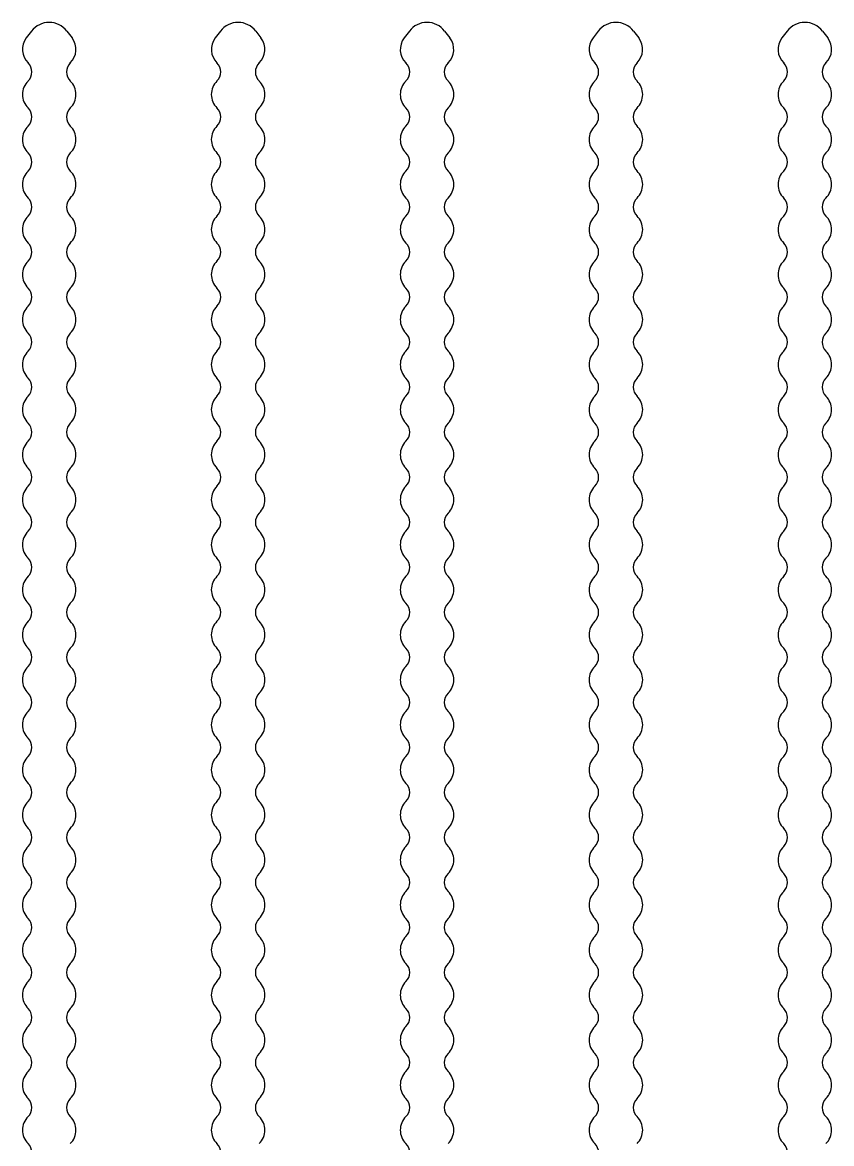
# Model space of a CAD drawing. Extents: x 2401.1 to 2467.1, y 1494.6 to 1566.4.
# Drawn here: x 2439.23 to 2464.93, y 1530.82 to 1566.43 of the extents above; entities that cross this region are included whole.
import ezdxf

# ---------------------------------------------------------------- set-up
doc = ezdxf.new("R2010")
doc.units = 0
doc.layers.get('0').update_dxf_attribs({"linetype": 'CONTINUOUS'})

msp = doc.modelspace()

# ---------------------------------------------------------------- linework, layer by layer
for p, q in [((2439.519, 1566.149), (2439.353, 1565.931)), ((2440.64, 1566.149), (2440.807, 1565.931)), ((2445.519, 1566.149), (2445.353, 1565.931)), ((2446.64, 1566.149), (2446.807, 1565.931)), ((2451.519, 1566.149), (2451.353, 1565.931)), ((2452.64, 1566.149), (2452.807, 1565.931)), ((2457.519, 1566.149), (2457.353, 1565.931)), ((2458.64, 1566.149), (2458.807, 1565.931)), ((2463.519, 1566.149), (2463.353, 1565.931)), ((2464.64, 1566.149), (2464.807, 1565.931))]:
    msp.add_line(p, q)
for centre, radius, start, end in [((2440.08, 1565.72), 0.706, 90, 142.5969), ((2440.08, 1565.72), 0.706, 37.4031, 90), ((2446.08, 1565.72), 0.706, 90, 142.5969), ((2446.08, 1565.72), 0.706, 37.4031, 90), ((2452.08, 1565.72), 0.706, 90, 142.5969), ((2452.08, 1565.72), 0.706, 37.4031, 90), ((2458.08, 1565.72), 0.706, 90, 142.5969), ((2458.08, 1565.72), 0.706, 37.4031, 90), ((2464.08, 1565.72), 0.706, 90, 142.5969), ((2464.08, 1565.72), 0.706, 37.4031, 90), ((2439.83, 1565.567), 0.6, 142.5969, 225.5239), ((2440.33, 1565.567), 0.6, 314.4761, 37.4031), ((2445.83, 1565.567), 0.6, 142.5969, 225.5239), ((2446.33, 1565.567), 0.6, 314.4761, 37.4031), ((2451.83, 1565.567), 0.6, 142.5969, 225.5239), ((2452.33, 1565.567), 0.6, 314.4761, 37.4031), ((2457.83, 1565.567), 0.6, 142.5969, 225.5239), ((2458.33, 1565.567), 0.6, 314.4761, 37.4031), ((2463.83, 1565.567), 0.6, 142.5969, 225.5239), ((2464.33, 1565.567), 0.6, 314.4761, 37.4031), ((2439.128, 1564.852), 0.402, 314.4761, 45.5239), ((2441.032, 1564.852), 0.402, 134.4761, 225.5239), ((2445.128, 1564.852), 0.402, 314.4761, 45.5239), ((2447.032, 1564.852), 0.402, 134.4761, 225.5239), ((2451.128, 1564.852), 0.402, 314.4761, 45.5239), ((2453.032, 1564.852), 0.402, 134.4761, 225.5239), ((2457.128, 1564.852), 0.402, 314.4761, 45.5239), ((2459.032, 1564.852), 0.402, 134.4761, 225.5239), ((2463.128, 1564.852), 0.402, 314.4761, 45.5239), ((2465.032, 1564.852), 0.402, 134.4761, 225.5239), ((2439.83, 1564.137), 0.6, 134.4761, 225.5239), ((2440.33, 1564.137), 0.6, 314.4761, 45.5239), ((2445.83, 1564.137), 0.6, 134.4761, 225.5239), ((2446.33, 1564.137), 0.6, 314.4761, 45.5239), ((2451.83, 1564.137), 0.6, 134.4761, 225.5239), ((2452.33, 1564.137), 0.6, 314.4761, 45.5239), ((2457.83, 1564.137), 0.6, 134.4761, 225.5239), ((2458.33, 1564.137), 0.6, 314.4761, 45.5239), ((2463.83, 1564.137), 0.6, 134.4761, 225.5239), ((2464.33, 1564.137), 0.6, 314.4761, 45.5239), ((2439.128, 1563.422), 0.402, 314.4761, 45.5239), ((2441.032, 1563.422), 0.402, 134.4761, 225.5239), ((2445.128, 1563.422), 0.402, 314.4761, 45.5239), ((2447.032, 1563.422), 0.402, 134.4761, 225.5239), ((2451.128, 1563.422), 0.402, 314.4761, 45.5239), ((2453.032, 1563.422), 0.402, 134.4761, 225.5239), ((2457.128, 1563.422), 0.402, 314.4761, 45.5239), ((2459.032, 1563.422), 0.402, 134.4761, 225.5239), ((2463.128, 1563.422), 0.402, 314.4761, 45.5239), ((2465.032, 1563.422), 0.402, 134.4761, 225.5239), ((2439.83, 1562.707), 0.6, 134.4761, 225.5239), ((2440.33, 1562.707), 0.6, 314.4761, 45.5239), ((2445.83, 1562.707), 0.6, 134.4761, 225.5239), ((2446.33, 1562.707), 0.6, 314.4761, 45.5239), ((2451.83, 1562.707), 0.6, 134.4761, 225.5239), ((2452.33, 1562.707), 0.6, 314.4761, 45.5239), ((2457.83, 1562.707), 0.6, 134.4761, 225.5239), ((2458.33, 1562.707), 0.6, 314.4761, 45.5239), ((2463.83, 1562.707), 0.6, 134.4761, 225.5239), ((2464.33, 1562.707), 0.6, 314.4761, 45.5239), ((2439.128, 1561.992), 0.402, 314.4761, 45.5239), ((2441.032, 1561.992), 0.402, 134.4761, 225.5239), ((2445.128, 1561.992), 0.402, 314.4761, 45.5239), ((2447.032, 1561.992), 0.402, 134.4761, 225.5239), ((2451.128, 1561.992), 0.402, 314.4761, 45.5239), ((2453.032, 1561.992), 0.402, 134.4761, 225.5239), ((2457.128, 1561.992), 0.402, 314.4761, 45.5239), ((2459.032, 1561.992), 0.402, 134.4761, 225.5239), ((2463.128, 1561.992), 0.402, 314.4761, 45.5239), ((2465.032, 1561.992), 0.402, 134.4761, 225.5239), ((2439.83, 1561.277), 0.6, 134.4761, 225.5239), ((2440.33, 1561.277), 0.6, 314.4761, 45.5239), ((2445.83, 1561.277), 0.6, 134.4761, 225.5239), ((2446.33, 1561.277), 0.6, 314.4761, 45.5239), ((2451.83, 1561.277), 0.6, 134.4761, 225.5239), ((2452.33, 1561.277), 0.6, 314.4761, 45.5239), ((2457.83, 1561.277), 0.6, 134.4761, 225.5239), ((2458.33, 1561.277), 0.6, 314.4761, 45.5239), ((2463.83, 1561.277), 0.6, 134.4761, 225.5239), ((2464.33, 1561.277), 0.6, 314.4761, 45.5239), ((2439.128, 1560.562), 0.402, 314.4761, 45.5239), ((2441.032, 1560.562), 0.402, 134.4761, 225.5239), ((2445.128, 1560.562), 0.402, 314.4761, 45.5239), ((2447.032, 1560.562), 0.402, 134.4761, 225.5239), ((2451.128, 1560.562), 0.402, 314.4761, 45.5239), ((2453.032, 1560.562), 0.402, 134.4761, 225.5239), ((2457.128, 1560.562), 0.402, 314.4761, 45.5239), ((2459.032, 1560.562), 0.402, 134.4761, 225.5239), ((2463.128, 1560.562), 0.402, 314.4761, 45.5239), ((2465.032, 1560.562), 0.402, 134.4761, 225.5239), ((2439.83, 1559.847), 0.6, 134.4761, 225.5239), ((2440.33, 1559.847), 0.6, 314.4761, 45.5239), ((2445.83, 1559.847), 0.6, 134.4761, 225.5239), ((2446.33, 1559.847), 0.6, 314.4761, 45.5239), ((2451.83, 1559.847), 0.6, 134.4761, 225.5239), ((2452.33, 1559.847), 0.6, 314.4761, 45.5239), ((2457.83, 1559.847), 0.6, 134.4761, 225.5239), ((2458.33, 1559.847), 0.6, 314.4761, 45.5239), ((2463.83, 1559.847), 0.6, 134.4761, 225.5239), ((2464.33, 1559.847), 0.6, 314.4761, 45.5239), ((2439.128, 1559.132), 0.402, 314.4761, 45.5239), ((2441.032, 1559.132), 0.402, 134.4761, 225.5239), ((2445.128, 1559.132), 0.402, 314.4761, 45.5239), ((2447.032, 1559.132), 0.402, 134.4761, 225.5239), ((2451.128, 1559.132), 0.402, 314.4761, 45.5239), ((2453.032, 1559.132), 0.402, 134.4761, 225.5239), ((2457.128, 1559.132), 0.402, 314.4761, 45.5239), ((2459.032, 1559.132), 0.402, 134.4761, 225.5239), ((2463.128, 1559.132), 0.402, 314.4761, 45.5239), ((2465.032, 1559.132), 0.402, 134.4761, 225.5239), ((2439.83, 1558.417), 0.6, 134.4761, 225.5239), ((2440.33, 1558.417), 0.6, 314.4761, 45.5239), ((2445.83, 1558.417), 0.6, 134.4761, 225.5239), ((2446.33, 1558.417), 0.6, 314.4761, 45.5239), ((2451.83, 1558.417), 0.6, 134.4761, 225.5239), ((2452.33, 1558.417), 0.6, 314.4761, 45.5239), ((2457.83, 1558.417), 0.6, 134.4761, 225.5239), ((2458.33, 1558.417), 0.6, 314.4761, 45.5239), ((2463.83, 1558.417), 0.6, 134.4761, 225.5239), ((2464.33, 1558.417), 0.6, 314.4761, 45.5239), ((2439.128, 1557.702), 0.402, 314.4761, 45.5239), ((2441.032, 1557.702), 0.402, 134.4761, 225.5239), ((2445.128, 1557.702), 0.402, 314.4761, 45.5239), ((2447.032, 1557.702), 0.402, 134.4761, 225.5239), ((2451.128, 1557.702), 0.402, 314.4761, 45.5239), ((2453.032, 1557.702), 0.402, 134.4761, 225.5239), ((2457.128, 1557.702), 0.402, 314.4761, 45.5239), ((2459.032, 1557.702), 0.402, 134.4761, 225.5239), ((2463.128, 1557.702), 0.402, 314.4761, 45.5239), ((2465.032, 1557.702), 0.402, 134.4761, 225.5239), ((2439.83, 1556.987), 0.6, 134.4761, 225.5239), ((2440.33, 1556.987), 0.6, 314.4761, 45.5239), ((2445.83, 1556.987), 0.6, 134.4761, 225.5239), ((2446.33, 1556.987), 0.6, 314.4761, 45.5239), ((2451.83, 1556.987), 0.6, 134.4761, 225.5239), ((2452.33, 1556.987), 0.6, 314.4761, 45.5239), ((2457.83, 1556.987), 0.6, 134.4761, 225.5239), ((2458.33, 1556.987), 0.6, 314.4761, 45.5239), ((2463.83, 1556.987), 0.6, 134.4761, 225.5239), ((2464.33, 1556.987), 0.6, 314.4761, 45.5239), ((2439.128, 1556.272), 0.402, 314.4761, 45.5239), ((2441.032, 1556.272), 0.402, 134.4761, 225.5239), ((2445.128, 1556.272), 0.402, 314.4761, 45.5239), ((2447.032, 1556.272), 0.402, 134.4761, 225.5239), ((2451.128, 1556.272), 0.402, 314.4761, 45.5239), ((2453.032, 1556.272), 0.402, 134.4761, 225.5239), ((2457.128, 1556.272), 0.402, 314.4761, 45.5239), ((2459.032, 1556.272), 0.402, 134.4761, 225.5239), ((2463.128, 1556.272), 0.402, 314.4761, 45.5239), ((2465.032, 1556.272), 0.402, 134.4761, 225.5239), ((2439.83, 1555.557), 0.6, 134.4761, 225.5239), ((2440.33, 1555.557), 0.6, 314.4761, 45.5239), ((2445.83, 1555.557), 0.6, 134.4761, 225.5239), ((2446.33, 1555.557), 0.6, 314.4761, 45.5239), ((2451.83, 1555.557), 0.6, 134.4761, 225.5239), ((2452.33, 1555.557), 0.6, 314.4761, 45.5239), ((2457.83, 1555.557), 0.6, 134.4761, 225.5239), ((2458.33, 1555.557), 0.6, 314.4761, 45.5239), ((2463.83, 1555.557), 0.6, 134.4761, 225.5239), ((2464.33, 1555.557), 0.6, 314.4761, 45.5239), ((2439.128, 1554.842), 0.402, 314.4761, 45.5239), ((2441.032, 1554.842), 0.402, 134.4761, 225.5239), ((2445.128, 1554.842), 0.402, 314.4761, 45.5239), ((2447.032, 1554.842), 0.402, 134.4761, 225.5239), ((2451.128, 1554.842), 0.402, 314.4761, 45.5239), ((2453.032, 1554.842), 0.402, 134.4761, 225.5239), ((2457.128, 1554.842), 0.402, 314.4761, 45.5239), ((2459.032, 1554.842), 0.402, 134.4761, 225.5239), ((2463.128, 1554.842), 0.402, 314.4761, 45.5239), ((2465.032, 1554.842), 0.402, 134.4761, 225.5239), ((2439.83, 1554.127), 0.6, 134.4761, 225.5239), ((2440.33, 1554.127), 0.6, 314.4761, 45.5239), ((2445.83, 1554.127), 0.6, 134.4761, 225.5239), ((2446.33, 1554.127), 0.6, 314.4761, 45.5239), ((2451.83, 1554.127), 0.6, 134.4761, 225.5239), ((2452.33, 1554.127), 0.6, 314.4761, 45.5239), ((2457.83, 1554.127), 0.6, 134.4761, 225.5239), ((2458.33, 1554.127), 0.6, 314.4761, 45.5239), ((2463.83, 1554.127), 0.6, 134.4761, 225.5239), ((2464.33, 1554.127), 0.6, 314.4761, 45.5239), ((2439.128, 1553.412), 0.402, 314.4761, 45.5239), ((2441.032, 1553.412), 0.402, 134.4761, 225.5239), ((2445.128, 1553.412), 0.402, 314.4761, 45.5239), ((2447.032, 1553.412), 0.402, 134.4761, 225.5239), ((2451.128, 1553.412), 0.402, 314.4761, 45.5239), ((2453.032, 1553.412), 0.402, 134.4761, 225.5239), ((2457.128, 1553.412), 0.402, 314.4761, 45.5239), ((2459.032, 1553.412), 0.402, 134.4761, 225.5239), ((2463.128, 1553.412), 0.402, 314.4761, 45.5239), ((2465.032, 1553.412), 0.402, 134.4761, 225.5239), ((2439.83, 1552.697), 0.6, 134.4761, 225.5239), ((2440.33, 1552.697), 0.6, 314.4761, 45.5239), ((2445.83, 1552.697), 0.6, 134.4761, 225.5239), ((2446.33, 1552.697), 0.6, 314.4761, 45.5239), ((2451.83, 1552.697), 0.6, 134.4761, 225.5239), ((2452.33, 1552.697), 0.6, 314.4761, 45.5239), ((2457.83, 1552.697), 0.6, 134.4761, 225.5239), ((2458.33, 1552.697), 0.6, 314.4761, 45.5239), ((2463.83, 1552.697), 0.6, 134.4761, 225.5239), ((2464.33, 1552.697), 0.6, 314.4761, 45.5239), ((2439.128, 1551.982), 0.402, 314.4761, 45.5239), ((2441.032, 1551.982), 0.402, 134.4761, 225.5239), ((2445.128, 1551.982), 0.402, 314.4761, 45.5239), ((2447.032, 1551.982), 0.402, 134.4761, 225.5239), ((2451.128, 1551.982), 0.402, 314.4761, 45.5239), ((2453.032, 1551.982), 0.402, 134.4761, 225.5239), ((2457.128, 1551.982), 0.402, 314.4761, 45.5239), ((2459.032, 1551.982), 0.402, 134.4761, 225.5239), ((2463.128, 1551.982), 0.402, 314.4761, 45.5239), ((2465.032, 1551.982), 0.402, 134.4761, 225.5239), ((2439.83, 1551.267), 0.6, 134.4761, 225.5239), ((2440.33, 1551.267), 0.6, 314.4761, 45.5239), ((2445.83, 1551.267), 0.6, 134.4761, 225.5239), ((2446.33, 1551.267), 0.6, 314.4761, 45.5239), ((2451.83, 1551.267), 0.6, 134.4761, 225.5239), ((2452.33, 1551.267), 0.6, 314.4761, 45.5239), ((2457.83, 1551.267), 0.6, 134.4761, 225.5239), ((2458.33, 1551.267), 0.6, 314.4761, 45.5239), ((2463.83, 1551.267), 0.6, 134.4761, 225.5239), ((2464.33, 1551.267), 0.6, 314.4761, 45.5239), ((2439.128, 1550.552), 0.402, 314.4761, 45.5239), ((2441.032, 1550.552), 0.402, 134.4761, 225.5239), ((2445.128, 1550.552), 0.402, 314.4761, 45.5239), ((2447.032, 1550.552), 0.402, 134.4761, 225.5239), ((2451.128, 1550.552), 0.402, 314.4761, 45.5239), ((2453.032, 1550.552), 0.402, 134.4761, 225.5239), ((2457.128, 1550.552), 0.402, 314.4761, 45.5239), ((2459.032, 1550.552), 0.402, 134.4761, 225.5239), ((2463.128, 1550.552), 0.402, 314.4761, 45.5239), ((2465.032, 1550.552), 0.402, 134.4761, 225.5239), ((2439.83, 1549.837), 0.6, 134.4761, 225.5239), ((2440.33, 1549.837), 0.6, 314.4761, 45.5239), ((2445.83, 1549.837), 0.6, 134.4761, 225.5239), ((2446.33, 1549.837), 0.6, 314.4761, 45.5239), ((2451.83, 1549.837), 0.6, 134.4761, 225.5239), ((2452.33, 1549.837), 0.6, 314.4761, 45.5239), ((2457.83, 1549.837), 0.6, 134.4761, 225.5239), ((2458.33, 1549.837), 0.6, 314.4761, 45.5239), ((2463.83, 1549.837), 0.6, 134.4761, 225.5239), ((2464.33, 1549.837), 0.6, 314.4761, 45.5239), ((2439.128, 1549.122), 0.402, 314.4761, 45.5239), ((2441.032, 1549.122), 0.402, 134.4761, 225.5239), ((2445.128, 1549.122), 0.402, 314.4761, 45.5239), ((2447.032, 1549.122), 0.402, 134.4761, 225.5239), ((2451.128, 1549.122), 0.402, 314.4761, 45.5239), ((2453.032, 1549.122), 0.402, 134.4761, 225.5239), ((2457.128, 1549.122), 0.402, 314.4761, 45.5239), ((2459.032, 1549.122), 0.402, 134.4761, 225.5239), ((2463.128, 1549.122), 0.402, 314.4761, 45.5239), ((2465.032, 1549.122), 0.402, 134.4761, 225.5239), ((2439.83, 1548.407), 0.6, 134.4761, 225.5239), ((2440.33, 1548.407), 0.6, 314.4761, 45.5239), ((2445.83, 1548.407), 0.6, 134.4761, 225.5239), ((2446.33, 1548.407), 0.6, 314.4761, 45.5239), ((2451.83, 1548.407), 0.6, 134.4761, 225.5239), ((2452.33, 1548.407), 0.6, 314.4761, 45.5239), ((2457.83, 1548.407), 0.6, 134.4761, 225.5239), ((2458.33, 1548.407), 0.6, 314.4761, 45.5239), ((2463.83, 1548.407), 0.6, 134.4761, 225.5239), ((2464.33, 1548.407), 0.6, 314.4761, 45.5239), ((2439.128, 1547.692), 0.402, 314.4761, 45.5239), ((2441.032, 1547.692), 0.402, 134.4761, 225.5239), ((2445.128, 1547.692), 0.402, 314.4761, 45.5239), ((2447.032, 1547.692), 0.402, 134.4761, 225.5239), ((2451.128, 1547.692), 0.402, 314.4761, 45.5239), ((2453.032, 1547.692), 0.402, 134.4761, 225.5239), ((2457.128, 1547.692), 0.402, 314.4761, 45.5239), ((2459.032, 1547.692), 0.402, 134.4761, 225.5239), ((2463.128, 1547.692), 0.402, 314.4761, 45.5239), ((2465.032, 1547.692), 0.402, 134.4761, 225.5239), ((2439.83, 1546.977), 0.6, 134.4761, 225.5239), ((2440.33, 1546.977), 0.6, 314.4761, 45.5239), ((2445.83, 1546.977), 0.6, 134.4761, 225.5239), ((2446.33, 1546.977), 0.6, 314.4761, 45.5239), ((2451.83, 1546.977), 0.6, 134.4761, 225.5239), ((2452.33, 1546.977), 0.6, 314.4761, 45.5239), ((2457.83, 1546.977), 0.6, 134.4761, 225.5239), ((2458.33, 1546.977), 0.6, 314.4761, 45.5239), ((2463.83, 1546.977), 0.6, 134.4761, 225.5239), ((2464.33, 1546.977), 0.6, 314.4761, 45.5239), ((2439.128, 1546.262), 0.402, 314.4761, 45.5239), ((2441.032, 1546.262), 0.402, 134.4761, 225.5239), ((2445.128, 1546.262), 0.402, 314.4761, 45.5239), ((2447.032, 1546.262), 0.402, 134.4761, 225.5239), ((2451.128, 1546.262), 0.402, 314.4761, 45.5239), ((2453.032, 1546.262), 0.402, 134.4761, 225.5239), ((2457.128, 1546.262), 0.402, 314.4761, 45.5239), ((2459.032, 1546.262), 0.402, 134.4761, 225.5239), ((2463.128, 1546.262), 0.402, 314.4761, 45.5239), ((2465.032, 1546.262), 0.402, 134.4761, 225.5239), ((2439.83, 1545.547), 0.6, 134.4761, 225.5239), ((2440.33, 1545.547), 0.6, 314.4761, 45.5239), ((2445.83, 1545.547), 0.6, 134.4761, 225.5239), ((2446.33, 1545.547), 0.6, 314.4761, 45.5239), ((2451.83, 1545.547), 0.6, 134.4761, 225.5239), ((2452.33, 1545.547), 0.6, 314.4761, 45.5239), ((2457.83, 1545.547), 0.6, 134.4761, 225.5239), ((2458.33, 1545.547), 0.6, 314.4761, 45.5239), ((2463.83, 1545.547), 0.6, 134.4761, 225.5239), ((2464.33, 1545.547), 0.6, 314.4761, 45.5239), ((2439.128, 1544.832), 0.402, 314.4761, 45.5239), ((2441.032, 1544.832), 0.402, 134.4761, 225.5239), ((2445.128, 1544.832), 0.402, 314.4761, 45.5239), ((2447.032, 1544.832), 0.402, 134.4761, 225.5239), ((2451.128, 1544.832), 0.402, 314.4761, 45.5239), ((2453.032, 1544.832), 0.402, 134.4761, 225.5239), ((2457.128, 1544.832), 0.402, 314.4761, 45.5239), ((2459.032, 1544.832), 0.402, 134.4761, 225.5239), ((2463.128, 1544.832), 0.402, 314.4761, 45.5239), ((2465.032, 1544.832), 0.402, 134.4761, 225.5239), ((2439.83, 1544.117), 0.6, 134.4761, 225.5239), ((2440.33, 1544.117), 0.6, 314.4761, 45.5239), ((2445.83, 1544.117), 0.6, 134.4761, 225.5239), ((2446.33, 1544.117), 0.6, 314.4761, 45.5239), ((2451.83, 1544.117), 0.6, 134.4761, 225.5239), ((2452.33, 1544.117), 0.6, 314.4761, 45.5239), ((2457.83, 1544.117), 0.6, 134.4761, 225.5239), ((2458.33, 1544.117), 0.6, 314.4761, 45.5239), ((2463.83, 1544.117), 0.6, 134.4761, 225.5239), ((2464.33, 1544.117), 0.6, 314.4761, 45.5239), ((2439.128, 1543.402), 0.402, 314.4761, 45.5239), ((2441.032, 1543.402), 0.402, 134.4761, 225.5239), ((2445.128, 1543.402), 0.402, 314.4761, 45.5239), ((2447.032, 1543.402), 0.402, 134.4761, 225.5239), ((2451.128, 1543.402), 0.402, 314.4761, 45.5239), ((2453.032, 1543.402), 0.402, 134.4761, 225.5239), ((2457.128, 1543.402), 0.402, 314.4761, 45.5239), ((2459.032, 1543.402), 0.402, 134.4761, 225.5239), ((2463.128, 1543.402), 0.402, 314.4761, 45.5239), ((2465.032, 1543.402), 0.402, 134.4761, 225.5239), ((2439.83, 1542.687), 0.6, 134.4761, 225.5239), ((2440.33, 1542.687), 0.6, 314.4761, 45.5239), ((2445.83, 1542.687), 0.6, 134.4761, 225.5239), ((2446.33, 1542.687), 0.6, 314.4761, 45.5239), ((2451.83, 1542.687), 0.6, 134.4761, 225.5239), ((2452.33, 1542.687), 0.6, 314.4761, 45.5239), ((2457.83, 1542.687), 0.6, 134.4761, 225.5239), ((2458.33, 1542.687), 0.6, 314.4761, 45.5239), ((2463.83, 1542.687), 0.6, 134.4761, 225.5239), ((2464.33, 1542.687), 0.6, 314.4761, 45.5239), ((2439.128, 1541.972), 0.402, 314.4761, 45.5239), ((2441.032, 1541.972), 0.402, 134.4761, 225.5239), ((2445.128, 1541.972), 0.402, 314.4761, 45.5239), ((2447.032, 1541.972), 0.402, 134.4761, 225.5239), ((2451.128, 1541.972), 0.402, 314.4761, 45.5239), ((2453.032, 1541.972), 0.402, 134.4761, 225.5239), ((2457.128, 1541.972), 0.402, 314.4761, 45.5239), ((2459.032, 1541.972), 0.402, 134.4761, 225.5239), ((2463.128, 1541.972), 0.402, 314.4761, 45.5239), ((2465.032, 1541.972), 0.402, 134.4761, 225.5239), ((2439.83, 1541.257), 0.6, 134.4761, 225.5239), ((2440.33, 1541.257), 0.6, 314.4761, 45.5239), ((2445.83, 1541.257), 0.6, 134.4761, 225.5239), ((2446.33, 1541.257), 0.6, 314.4761, 45.5239), ((2451.83, 1541.257), 0.6, 134.4761, 225.5239), ((2452.33, 1541.257), 0.6, 314.4761, 45.5239), ((2457.83, 1541.257), 0.6, 134.4761, 225.5239), ((2458.33, 1541.257), 0.6, 314.4761, 45.5239), ((2463.83, 1541.257), 0.6, 134.4761, 225.5239), ((2464.33, 1541.257), 0.6, 314.4761, 45.5239), ((2439.128, 1540.542), 0.402, 314.4761, 45.5239), ((2441.032, 1540.542), 0.402, 134.4761, 225.5239), ((2445.128, 1540.542), 0.402, 314.4761, 45.5239), ((2447.032, 1540.542), 0.402, 134.4761, 225.5239), ((2451.128, 1540.542), 0.402, 314.4761, 45.5239), ((2453.032, 1540.542), 0.402, 134.4761, 225.5239), ((2457.128, 1540.542), 0.402, 314.4761, 45.5239), ((2459.032, 1540.542), 0.402, 134.4761, 225.5239), ((2463.128, 1540.542), 0.402, 314.4761, 45.5239), ((2465.032, 1540.542), 0.402, 134.4761, 225.5239), ((2439.83, 1539.827), 0.6, 134.4761, 225.5239), ((2440.33, 1539.827), 0.6, 314.4761, 45.5239), ((2445.83, 1539.827), 0.6, 134.4761, 225.5239), ((2446.33, 1539.827), 0.6, 314.4761, 45.5239), ((2451.83, 1539.827), 0.6, 134.4761, 225.5239), ((2452.33, 1539.827), 0.6, 314.4761, 45.5239), ((2457.83, 1539.827), 0.6, 134.4761, 225.5239), ((2458.33, 1539.827), 0.6, 314.4761, 45.5239), ((2463.83, 1539.827), 0.6, 134.4761, 225.5239), ((2464.33, 1539.827), 0.6, 314.4761, 45.5239), ((2439.128, 1539.112), 0.402, 314.4761, 45.5239), ((2441.032, 1539.112), 0.402, 134.4761, 225.5239), ((2445.128, 1539.112), 0.402, 314.4761, 45.5239), ((2447.032, 1539.112), 0.402, 134.4761, 225.5239), ((2451.128, 1539.112), 0.402, 314.4761, 45.5239), ((2453.032, 1539.112), 0.402, 134.4761, 225.5239), ((2457.128, 1539.112), 0.402, 314.4761, 45.5239), ((2459.032, 1539.112), 0.402, 134.4761, 225.5239), ((2463.128, 1539.112), 0.402, 314.4761, 45.5239), ((2465.032, 1539.112), 0.402, 134.4761, 225.5239), ((2439.83, 1538.397), 0.6, 134.4761, 225.5239), ((2440.33, 1538.397), 0.6, 314.4761, 45.5239), ((2445.83, 1538.397), 0.6, 134.4761, 225.5239), ((2446.33, 1538.397), 0.6, 314.4761, 45.5239), ((2451.83, 1538.397), 0.6, 134.4761, 225.5239), ((2452.33, 1538.397), 0.6, 314.4761, 45.5239), ((2457.83, 1538.397), 0.6, 134.4761, 225.5239), ((2458.33, 1538.397), 0.6, 314.4761, 45.5239), ((2463.83, 1538.397), 0.6, 134.4761, 225.5239), ((2464.33, 1538.397), 0.6, 314.4761, 45.5239), ((2439.128, 1537.682), 0.402, 314.4761, 45.5239), ((2441.032, 1537.682), 0.402, 134.4761, 225.5239), ((2445.128, 1537.682), 0.402, 314.4761, 45.5239), ((2447.032, 1537.682), 0.402, 134.4761, 225.5239), ((2451.128, 1537.682), 0.402, 314.4761, 45.5239), ((2453.032, 1537.682), 0.402, 134.4761, 225.5239), ((2457.128, 1537.682), 0.402, 314.4761, 45.5239), ((2459.032, 1537.682), 0.402, 134.4761, 225.5239), ((2463.128, 1537.682), 0.402, 314.4761, 45.5239), ((2465.032, 1537.682), 0.402, 134.4761, 225.5239), ((2439.83, 1536.967), 0.6, 134.4761, 225.5239), ((2440.33, 1536.967), 0.6, 314.4761, 45.5239), ((2445.83, 1536.967), 0.6, 134.4761, 225.5239), ((2446.33, 1536.967), 0.6, 314.4761, 45.5239), ((2451.83, 1536.967), 0.6, 134.4761, 225.5239), ((2452.33, 1536.967), 0.6, 314.4761, 45.5239), ((2457.83, 1536.967), 0.6, 134.4761, 225.5239), ((2458.33, 1536.967), 0.6, 314.4761, 45.5239), ((2463.83, 1536.967), 0.6, 134.4761, 225.5239), ((2464.33, 1536.967), 0.6, 314.4761, 45.5239), ((2439.128, 1536.252), 0.402, 314.4761, 45.5239), ((2441.032, 1536.252), 0.402, 134.4761, 225.5239), ((2445.128, 1536.252), 0.402, 314.4761, 45.5239), ((2447.032, 1536.252), 0.402, 134.4761, 225.5239), ((2451.128, 1536.252), 0.402, 314.4761, 45.5239), ((2453.032, 1536.252), 0.402, 134.4761, 225.5239), ((2457.128, 1536.252), 0.402, 314.4761, 45.5239), ((2459.032, 1536.252), 0.402, 134.4761, 225.5239), ((2463.128, 1536.252), 0.402, 314.4761, 45.5239), ((2465.032, 1536.252), 0.402, 134.4761, 225.5239), ((2439.83, 1535.537), 0.6, 134.4761, 225.5239), ((2440.33, 1535.537), 0.6, 314.4761, 45.5239), ((2445.83, 1535.537), 0.6, 134.4761, 225.5239), ((2446.33, 1535.537), 0.6, 314.4761, 45.5239), ((2451.83, 1535.537), 0.6, 134.4761, 225.5239), ((2452.33, 1535.537), 0.6, 314.4761, 45.5239), ((2457.83, 1535.537), 0.6, 134.4761, 225.5239), ((2458.33, 1535.537), 0.6, 314.4761, 45.5239), ((2463.83, 1535.537), 0.6, 134.4761, 225.5239), ((2464.33, 1535.537), 0.6, 314.4761, 45.5239), ((2439.128, 1534.822), 0.402, 314.4761, 45.5239), ((2441.032, 1534.822), 0.402, 134.4761, 225.5239), ((2445.128, 1534.822), 0.402, 314.4761, 45.5239), ((2447.032, 1534.822), 0.402, 134.4761, 225.5239), ((2451.128, 1534.822), 0.402, 314.4761, 45.5239), ((2453.032, 1534.822), 0.402, 134.4761, 225.5239), ((2457.128, 1534.822), 0.402, 314.4761, 45.5239), ((2459.032, 1534.822), 0.402, 134.4761, 225.5239), ((2463.128, 1534.822), 0.402, 314.4761, 45.5239), ((2465.032, 1534.822), 0.402, 134.4761, 225.5239), ((2439.83, 1534.107), 0.6, 134.4761, 225.5239), ((2440.33, 1534.107), 0.6, 314.4761, 45.5239), ((2445.83, 1534.107), 0.6, 134.4761, 225.5239), ((2446.33, 1534.107), 0.6, 314.4761, 45.5239), ((2451.83, 1534.107), 0.6, 134.4761, 225.5239), ((2452.33, 1534.107), 0.6, 314.4761, 45.5239), ((2457.83, 1534.107), 0.6, 134.4761, 225.5239), ((2458.33, 1534.107), 0.6, 314.4761, 45.5239), ((2463.83, 1534.107), 0.6, 134.4761, 225.5239), ((2464.33, 1534.107), 0.6, 314.4761, 45.5239), ((2439.128, 1533.392), 0.402, 314.4761, 45.5239), ((2441.032, 1533.392), 0.402, 134.4761, 225.5239), ((2445.128, 1533.392), 0.402, 314.4761, 45.5239), ((2447.032, 1533.392), 0.402, 134.4761, 225.5239), ((2451.128, 1533.392), 0.402, 314.4761, 45.5239), ((2453.032, 1533.392), 0.402, 134.4761, 225.5239), ((2457.128, 1533.392), 0.402, 314.4761, 45.5239), ((2459.032, 1533.392), 0.402, 134.4761, 225.5239), ((2463.128, 1533.392), 0.402, 314.4761, 45.5239), ((2465.032, 1533.392), 0.402, 134.4761, 225.5239), ((2439.83, 1532.677), 0.6, 134.4761, 225.5239), ((2440.33, 1532.677), 0.6, 314.4761, 45.5239), ((2445.83, 1532.677), 0.6, 134.4761, 225.5239), ((2446.33, 1532.677), 0.6, 314.4761, 45.5239), ((2451.83, 1532.677), 0.6, 134.4761, 225.5239), ((2452.33, 1532.677), 0.6, 314.4761, 45.5239), ((2457.83, 1532.677), 0.6, 134.4761, 225.5239), ((2458.33, 1532.677), 0.6, 314.4761, 45.5239), ((2463.83, 1532.677), 0.6, 134.4761, 225.5239), ((2464.33, 1532.677), 0.6, 314.4761, 45.5239), ((2439.128, 1531.962), 0.402, 314.4761, 45.5239), ((2441.032, 1531.962), 0.402, 134.4761, 225.5239), ((2445.128, 1531.962), 0.402, 314.4761, 45.5239), ((2447.032, 1531.962), 0.402, 134.4761, 225.5239), ((2451.128, 1531.962), 0.402, 314.4761, 45.5239), ((2453.032, 1531.962), 0.402, 134.4761, 225.5239), ((2457.128, 1531.962), 0.402, 314.4761, 45.5239), ((2459.032, 1531.962), 0.402, 134.4761, 225.5239), ((2463.128, 1531.962), 0.402, 314.4761, 45.5239), ((2465.032, 1531.962), 0.402, 134.4761, 225.5239), ((2439.83, 1531.247), 0.6, 134.4761, 225.5239), ((2440.33, 1531.247), 0.6, 314.4761, 45.5239), ((2445.83, 1531.247), 0.6, 134.4761, 225.5239), ((2446.33, 1531.247), 0.6, 314.4761, 45.5239), ((2451.83, 1531.247), 0.6, 134.4761, 225.5239), ((2452.33, 1531.247), 0.6, 314.4761, 45.5239), ((2457.83, 1531.247), 0.6, 134.4761, 225.5239), ((2458.33, 1531.247), 0.6, 314.4761, 45.5239), ((2463.83, 1531.247), 0.6, 134.4761, 225.5239), ((2464.33, 1531.247), 0.6, 314.4761, 45.5239), ((2439.128, 1530.532), 0.402, 314.4761, 45.5239), ((2445.128, 1530.532), 0.402, 314.4761, 45.5239), ((2451.128, 1530.532), 0.402, 314.4761, 45.5239), ((2457.128, 1530.532), 0.402, 314.4761, 45.5239), ((2463.128, 1530.532), 0.402, 314.4761, 45.5239)]:
    msp.add_arc(centre, radius, start, end)

doc.saveas('drawing.dxf')
